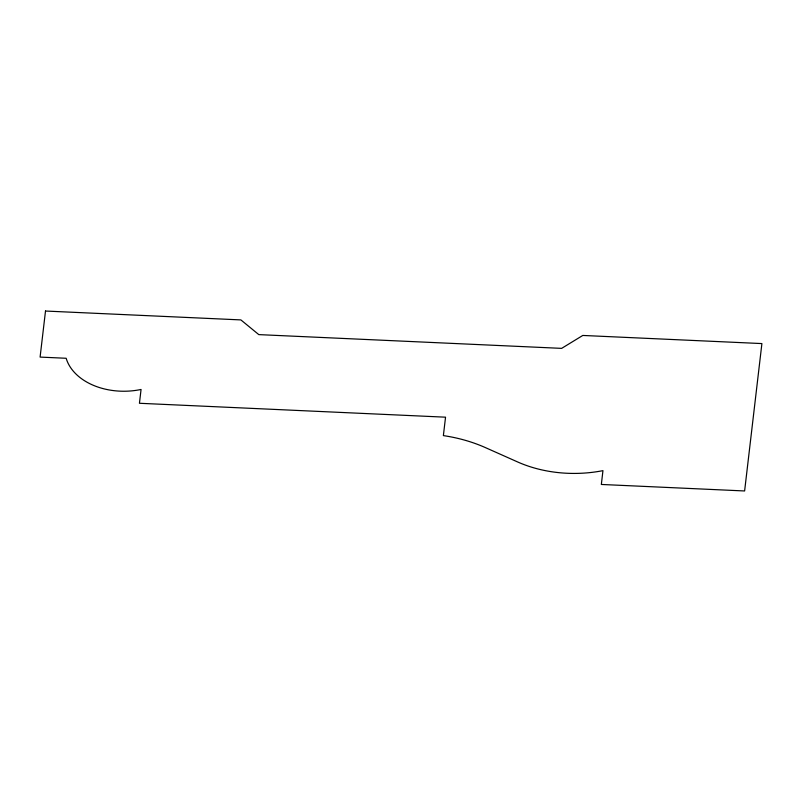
<?xml version="1.0" encoding="UTF-8"?>
<svg xmlns="http://www.w3.org/2000/svg" width="802" height="802" viewBox="0 0 802 802"><rect width="100%" height="100%" fill="white"/><g stroke="black" fill="none" stroke-linecap="round" stroke-linejoin="round"><path stroke-width="1.2" d="M45.503 311.036L40.1 357.09L66.155 358.273A60.05 42.386 -1.5 0 0 141.062 389.461L139.438 403.276L445.541 417.18L443.376 435.606A130.696 92.25 -1.5 0 1 485.461 447.626L517.621 461.952A107.358 75.789 -1.5 0 0 602.954 470.644L601.34 484.458L744.617 490.964L761.9 343.577L582.803 335.447L561.641 348.369L258.805 334.614L240.881 319.908L45.503 311.036"/></g></svg>
